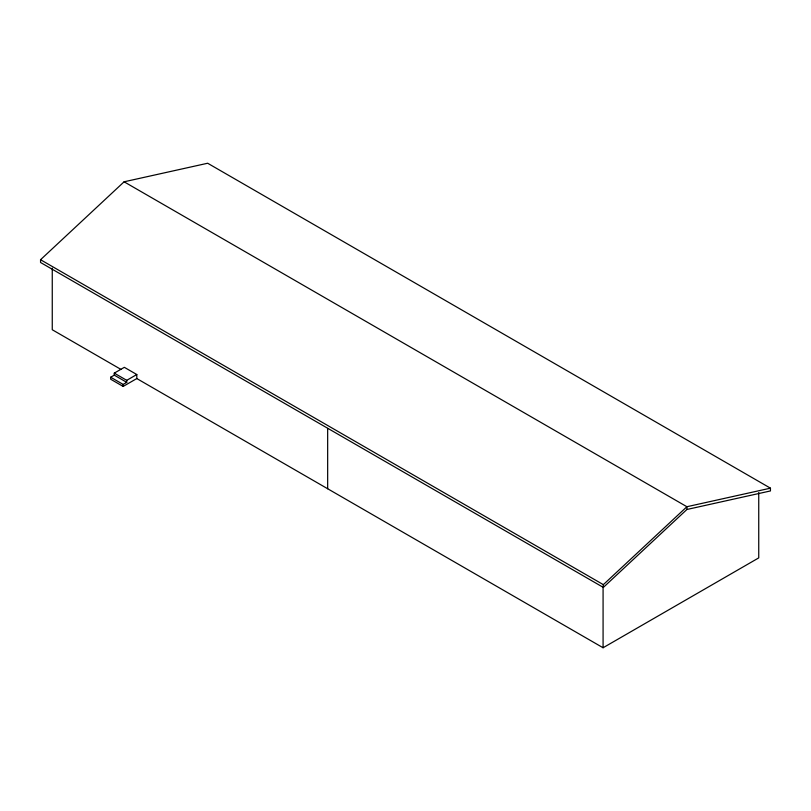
<?xml version="1.0" encoding="UTF-8"?>
<svg xmlns="http://www.w3.org/2000/svg" width="811" height="811" viewBox="0 0 811 811"><rect width="100%" height="100%" fill="white"/><g stroke="black" fill="none" stroke-linecap="round" stroke-linejoin="round"><path stroke-width="1.22" d="M40.55 259.723L124.103 181.796L207.657 163.244L770.45 488.171L770.45 490.939L686.897 509.49L603.343 587.417L40.55 262.49L40.55 259.723L603.343 584.65L603.343 587.417M603.343 584.65L686.897 506.723L770.45 488.171M114.27 373.131L126.739 380.329L126.739 382.346L114.27 375.148L114.27 373.131L124.336 367.322L136.806 374.53L136.806 378.555L603.08 647.756L758.741 557.887L758.741 492.52M136.806 378.555L123.15 386.431L110.681 379.234L110.681 377.227L114.27 375.148M126.739 380.329L136.806 374.53M110.681 377.227L123.15 384.424L126.739 382.346M124.103 181.796L686.897 506.723L686.897 509.49M121.052 369.461L52.259 329.742L52.259 268.157M603.08 586.16L603.08 647.756M327.664 428.411L327.664 488.749M123.15 384.424L123.15 386.431"/></g></svg>
